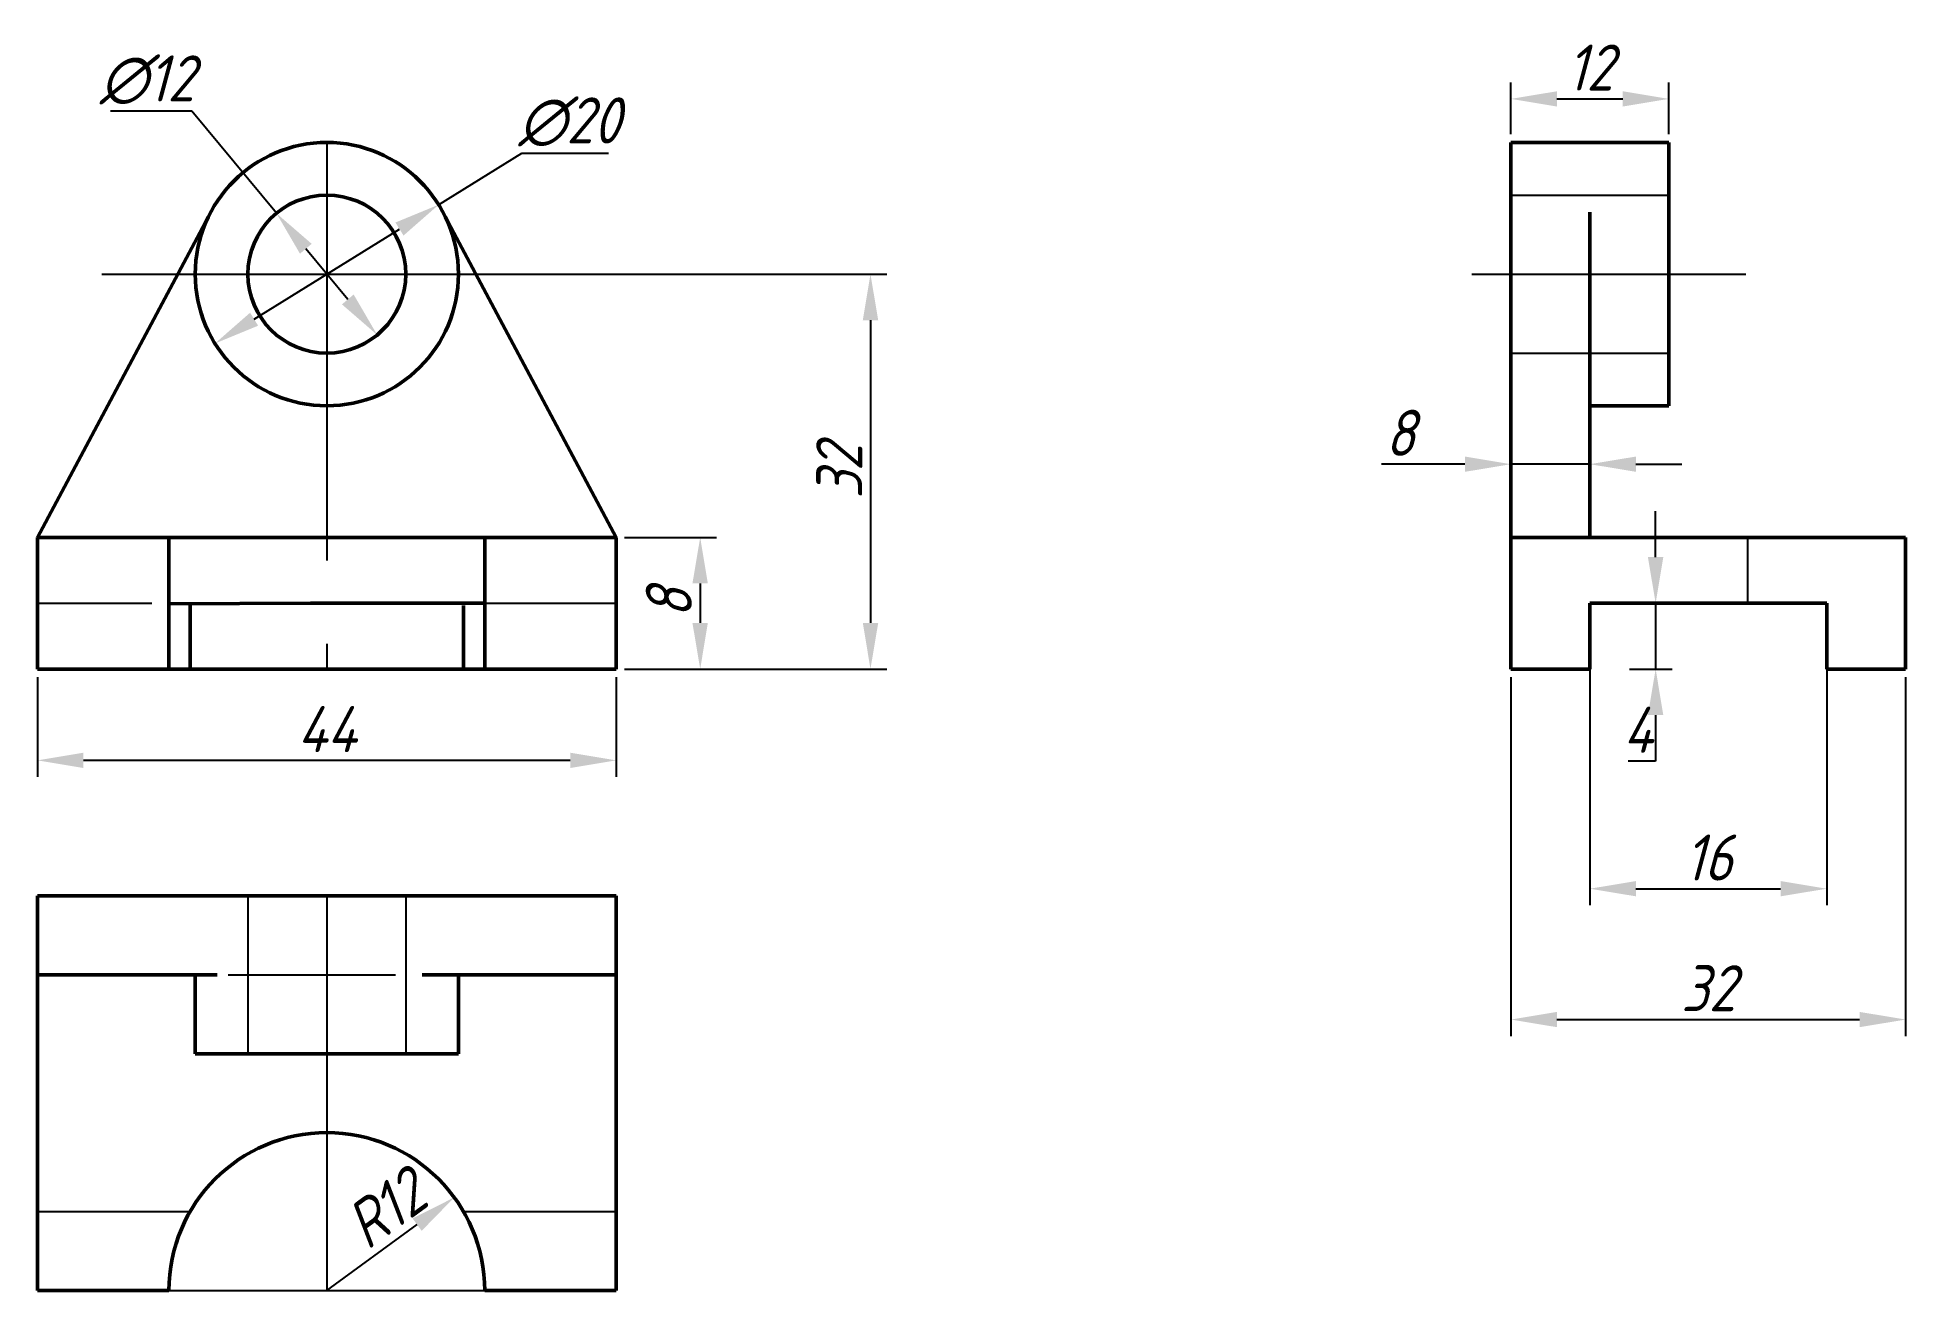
# Model space of a CAD drawing. Header units: millimetres. Extents: x 28 to 214, y 83 to 422.
# Drawn here: x 28 to 170, y 82.8 to 178 of the extents above; entities outside this region: 3.
import ezdxf

# ---------------------------------------------------------------- set-up
doc = ezdxf.new("R2010")
doc.units = ezdxf.units.MM
doc.linetypes.add('CENTER', pattern=[50.8, 31.75, -6.35, 6.35, -6.35])
doc.linetypes.add('DASHED', pattern=[19.05, 12.7, -6.35])
for name, color, linetype in [('尺寸标线', 3, 'Continuous'), ('点画线', 1, 'CENTER'), ('虚线', 2, 'DASHED')]:
    doc.layers.add(name, color=color, linetype=linetype)
doc.layers.add('粗实线', color=7, linetype='Continuous', lineweight=50)
doc.styles.add('工程字', font='gbeitc.shx', dxfattribs={"height": 3.5, "bigfont": 'gbcbig.shx'})
doc.dimstyles.new('ISO-25', dxfattribs={"dimtxt": 3.5, "dimasz": 3.5, "dimexe": 1.25, "dimexo": 0.625, "dimtad": 1, "dimtoh": 1, "dimrnd": 4, "dimdsep": 46, "dimtxsty": '工程字', "dimcen": 2.5, "dimadec": 0, "dimazin": 0, "dimtfac": 1, "dimtmove": 0, "dimatfit": 2, "dimfxl": 1, "dimarcsym": 0})

# ---------------------------------------------------------------- blocks, each defined once
blk = doc.blocks.new('*D1')
at = {"layer": 'Defpoints', "color": 0, "transparency": 16777216}
for p in [(28, 130), (72, 130), (28, 123.06)]:
    blk.add_point(p, dxfattribs=at)
at = {"layer": '尺寸标线', "color": 0, "lineweight": -2, "transparency": 16777216}
for p, q in [((28, 129.38), (28, 121.81)), ((72, 129.38), (72, 121.81)), ((68.5, 123.06), (31.5, 123.06))]:
    blk.add_line(p, q, dxfattribs=at)
at = {"layer": '尺寸标线', "color": 0, "transparency": 16777216}
for points in [[(31.5, 123.64), (31.5, 122.48), (28, 123.06)], [(68.5, 123.64), (68.5, 122.48), (72, 123.06)]]:
    blk.add_solid(points, dxfattribs=at)
at = {"layer": '尺寸标线', "color": 0, "transparency": 16777216, "insert": (50, 125.43), "char_height": 3.5, "attachment_point": 5, "style": '工程字'}
blk.add_mtext('44', dxfattribs=at)
blk = doc.blocks.new('*D2')
at = {"layer": 'Defpoints', "color": 0, "transparency": 16777216}
for p in [(72, 140), (72, 130), (78.38, 130)]:
    blk.add_point(p, dxfattribs=at)
at = {"layer": '尺寸标线', "color": 0, "lineweight": -2, "transparency": 16777216}
for p, q in [((72.62, 140), (79.63, 140)), ((78.38, 136.5), (78.38, 133.5)), ((72.62, 130), (79.63, 130))]:
    blk.add_line(p, q, dxfattribs=at)
at = {"layer": '尺寸标线', "color": 0, "transparency": 16777216}
for points in [[(77.79, 136.5), (78.96, 136.5), (78.38, 140)], [(77.79, 133.5), (78.96, 133.5), (78.38, 130)]]:
    blk.add_solid(points, dxfattribs=at)
at = {"layer": '尺寸标线', "color": 0, "transparency": 16777216, "insert": (76, 135), "char_height": 3.5, "attachment_point": 5, "rotation": 90, "style": '工程字'}
blk.add_mtext('8', dxfattribs=at)
blk = doc.blocks.new('*D3')
at = {"layer": 'Defpoints', "color": 0, "transparency": 16777216}
for p in [(50, 160), (72, 130), (91.32, 130)]:
    blk.add_point(p, dxfattribs=at)
at = {"layer": '尺寸标线', "color": 0, "lineweight": -2, "transparency": 16777216}
for p, q in [((50.62, 160), (92.57, 160)), ((91.32, 156.5), (91.32, 133.5)), ((72.62, 130), (92.57, 130))]:
    blk.add_line(p, q, dxfattribs=at)
at = {"layer": '尺寸标线', "color": 0, "transparency": 16777216}
for points in [[(90.74, 156.5), (91.91, 156.5), (91.32, 160)], [(90.74, 133.5), (91.91, 133.5), (91.32, 130)]]:
    blk.add_solid(points, dxfattribs=at)
at = {"layer": '尺寸标线', "color": 0, "transparency": 16777216, "insert": (88.95, 145), "char_height": 3.5, "attachment_point": 5, "rotation": 90, "style": '工程字'}
blk.add_mtext('32', dxfattribs=at)
blk = doc.blocks.new('*D4')
at = {"layer": 'Defpoints', "color": 0, "transparency": 16777216}
for p in [(152, 173.31), (140, 170), (152, 170)]:
    blk.add_point(p, dxfattribs=at)
at = {"layer": '尺寸标线', "color": 0, "lineweight": -2, "transparency": 16777216}
for p, q in [((140, 170.62), (140, 174.56)), ((143.5, 173.31), (148.5, 173.31)), ((152, 170.62), (152, 174.56))]:
    blk.add_line(p, q, dxfattribs=at)
at = {"layer": '尺寸标线', "color": 0, "transparency": 16777216}
for points in [[(143.5, 173.89), (143.5, 172.73), (140, 173.31)], [(148.5, 173.89), (148.5, 172.73), (152, 173.31)]]:
    blk.add_solid(points, dxfattribs=at)
at = {"layer": '尺寸标线', "color": 0, "transparency": 16777216, "insert": (146, 175.69), "char_height": 3.5, "attachment_point": 5, "style": '工程字'}
blk.add_mtext('12', dxfattribs=at)
blk = doc.blocks.new('*D5')
at = {"layer": 'Defpoints', "color": 0, "transparency": 16777216}
for p in [(140, 150), (140, 145.56), (146, 144.06)]:
    blk.add_point(p, dxfattribs=at)
at = {"layer": '尺寸标线', "color": 0, "lineweight": -2, "transparency": 16777216}
for p, q in [((140, 149.38), (140, 144.31)), ((146, 144.68), (146, 146.81)), ((136.5, 145.56), (130.15, 145.56)), ((146, 145.56), (140, 145.56)), ((149.5, 145.56), (153, 145.56))]:
    blk.add_line(p, q, dxfattribs=at)
at = {"layer": '尺寸标线', "color": 0, "transparency": 16777216}
for points in [[(136.5, 146.14), (136.5, 144.98), (140, 145.56)], [(149.5, 146.14), (149.5, 144.98), (146, 145.56)]]:
    blk.add_solid(points, dxfattribs=at)
at = {"layer": '尺寸标线', "color": 0, "transparency": 16777216, "insert": (131.57, 147.94), "char_height": 3.5, "attachment_point": 5, "style": '工程字'}
blk.add_mtext('8', dxfattribs=at)
blk = doc.blocks.new('*D6')
at = {"layer": 'Defpoints', "color": 0, "transparency": 16777216}
for p in [(148.37, 135), (148.37, 130), (151, 130)]:
    blk.add_point(p, dxfattribs=at)
at = {"layer": '尺寸标线', "color": 0, "lineweight": -2, "transparency": 16777216}
for p, q in [((151, 138.5), (151, 142)), ((149, 135), (152.25, 135)), ((151, 135), (151, 130)), ((149, 130), (152.25, 130)), ((151, 126.5), (151, 123)), ((151, 123), (148.91, 123))]:
    blk.add_line(p, q, dxfattribs=at)
at = {"layer": '尺寸标线', "color": 0, "transparency": 16777216}
for points in [[(150.41, 138.5), (151.58, 138.5), (151, 135)], [(150.41, 126.5), (151.58, 126.5), (151, 130)]]:
    blk.add_solid(points, dxfattribs=at)
at = {"layer": '尺寸标线', "color": 0, "transparency": 16777216, "insert": (149.64, 125.38), "char_height": 3.5, "attachment_point": 5, "style": '工程字'}
blk.add_mtext('4', dxfattribs=at)
blk = doc.blocks.new('*D7')
at = {"layer": 'Defpoints', "color": 0, "transparency": 16777216}
for p in [(146, 132.5), (164, 132.5), (164, 113.31)]:
    blk.add_point(p, dxfattribs=at)
at = {"layer": '尺寸标线', "color": 0, "lineweight": -2, "transparency": 16777216}
for p, q in [((146, 131.88), (146, 112.06)), ((164, 131.88), (164, 112.06)), ((149.5, 113.31), (160.5, 113.31))]:
    blk.add_line(p, q, dxfattribs=at)
at = {"layer": '尺寸标线', "color": 0, "transparency": 16777216}
for points in [[(149.5, 113.89), (149.5, 112.73), (146, 113.31)], [(160.5, 113.89), (160.5, 112.73), (164, 113.31)]]:
    blk.add_solid(points, dxfattribs=at)
at = {"layer": '尺寸标线', "color": 0, "transparency": 16777216, "insert": (155, 115.68), "char_height": 3.5, "attachment_point": 5, "style": '工程字'}
blk.add_mtext('16', dxfattribs=at)
blk = doc.blocks.new('*D8')
at = {"layer": 'Defpoints', "color": 0, "transparency": 16777216}
for p in [(140, 130), (170, 130), (170, 103.37)]:
    blk.add_point(p, dxfattribs=at)
at = {"layer": '尺寸标线', "color": 0, "lineweight": -2, "transparency": 16777216}
for p, q in [((140, 129.38), (140, 102.12)), ((170, 129.38), (170, 102.12)), ((143.5, 103.37), (166.5, 103.37))]:
    blk.add_line(p, q, dxfattribs=at)
at = {"layer": '尺寸标线', "color": 0, "transparency": 16777216}
for points in [[(143.5, 103.95), (143.5, 102.79), (140, 103.37)], [(166.5, 103.95), (166.5, 102.79), (170, 103.37)]]:
    blk.add_solid(points, dxfattribs=at)
at = {"layer": '尺寸标线', "color": 0, "transparency": 16777216, "insert": (155, 105.75), "char_height": 3.5, "attachment_point": 5, "style": '工程字'}
blk.add_mtext('32', dxfattribs=at)
blk = doc.blocks.new('*D9')
at = {"layer": 'Defpoints', "color": 0, "transparency": 16777216}
for p in [(46.17, 164.62), (53.83, 155.38)]:
    blk.add_point(p, dxfattribs=at)
at = {"layer": '尺寸标线', "color": 0, "lineweight": -2, "transparency": 16777216}
for p, q in [((39.74, 172.37), (33.57, 172.37)), ((46.17, 164.62), (39.74, 172.37)), ((51.6, 158.08), (48.4, 161.92))]:
    blk.add_line(p, q, dxfattribs=at)
at = {"layer": '尺寸标线', "color": 0, "transparency": 16777216}
for points in [[(48.85, 162.3), (47.96, 161.55), (46.17, 164.62)], [(52.04, 158.45), (51.15, 157.7), (53.83, 155.38)]]:
    blk.add_solid(points, dxfattribs=at)
at = {"layer": '尺寸标线', "color": 0, "transparency": 16777216, "insert": (36.34, 174.75), "char_height": 3.5, "attachment_point": 5, "style": '工程字'}
blk.add_mtext('∅12', dxfattribs=at)
blk = doc.blocks.new('*D10')
at = {"layer": 'Defpoints', "color": 0, "transparency": 16777216}
for p in [(58.5, 165.27), (41.5, 154.73)]:
    blk.add_point(p, dxfattribs=at)
at = {"layer": '尺寸标线', "color": 0, "lineweight": -2, "transparency": 16777216}
for p, q in [((58.5, 165.27), (64.82, 169.19)), ((64.82, 169.19), (71.42, 169.19)), ((44.48, 156.58), (55.52, 163.42))]:
    blk.add_line(p, q, dxfattribs=at)
at = {"layer": '尺寸标线', "color": 0, "transparency": 16777216}
for points in [[(55.22, 163.92), (55.83, 162.93), (58.5, 165.27)], [(44.17, 157.07), (44.78, 156.08), (41.5, 154.73)]]:
    blk.add_solid(points, dxfattribs=at)
at = {"layer": '尺寸标线', "color": 0, "transparency": 16777216, "insert": (68.43, 171.56), "char_height": 3.5, "attachment_point": 5, "style": '工程字'}
blk.add_mtext('∅20', dxfattribs=at)
blk = doc.blocks.new('*D11')
at = {"layer": 'Defpoints', "color": 0, "transparency": 16777216}
for p in [(59.69, 89.86), (50, 82.78)]:
    blk.add_point(p, dxfattribs=at)
at = {"layer": '尺寸标线', "color": 0, "lineweight": -2, "transparency": 16777216}
blk.add_line((50, 82.78), (56.86, 87.79), dxfattribs=at)
at = {"layer": '尺寸标线', "color": 0, "transparency": 16777216}
blk.add_solid([(56.52, 88.26), (57.21, 87.32), (59.69, 89.86)], dxfattribs=at)
at = {"layer": '尺寸标线', "color": 0, "transparency": 16777216, "insert": (54.46, 88.98), "char_height": 3.5, "attachment_point": 5, "rotation": 36.1449, "style": '工程字'}
blk.add_mtext('R12', dxfattribs=at)

msp = doc.modelspace()

# ---------------------------------------------------------------- linework, layer by layer
at = {"layer": '点画线'}
for p, q in [((50, 170), (50, 130)), ((32.907, 160), (71.35, 160)), ((137.024, 160), (157.847, 160)), ((50, 112.778), (50, 82.778)), ((38, 82.778), (62, 82.778))]:
    msp.add_line(p, q, dxfattribs=at)
at = {"layer": '粗实线'}
for p, q in [((49.648, 422.026), (214.356, 422.026)), ((49.648, 422.026), (214.356, 422.026)), ((49.648, 422.026), (214.356, 422.026)), ((140, 130), (140, 170)), ((140, 170), (152, 170)), ((152, 150), (152, 170)), ((28, 140), (41.176, 164.706)), ((72, 140), (58.824, 164.706)), ((146, 140), (146, 164.706)), ((146, 150), (152, 150)), ((28, 140), (72, 140)), ((28, 140), (28, 130)), ((38, 130), (38, 140)), ((62, 130), (62, 140)), ((72, 140), (72, 130)), ((140, 140), (170, 140)), ((170, 130), (170, 140)), ((38, 134.951), (48.769, 135)), ((39.608, 130), (39.608, 134.951)), ((48.769, 135), (56.03, 135)), ((48.769, 135), (62, 135)), ((146, 135), (164, 135)), ((146, 130), (146, 135)), ((164, 130), (164, 135)), ((60.392, 130), (60.392, 134.834)), ((28, 130), (72, 130)), ((140, 130), (146, 130)), ((164, 130), (170, 130)), ((28, 112.778), (41.602, 112.778)), ((28, 112.778), (28, 82.778)), ((41.602, 112.778), (72, 112.778)), ((72, 112.778), (72, 82.778)), ((28, 106.778), (41.666, 106.778)), ((40, 106.778), (40, 100.778)), ((57.255, 106.778), (72, 106.778)), ((60, 106.778), (60, 100.778)), ((40, 100.778), (60, 100.778)), ((28, 82.778), (38, 82.778)), ((62, 82.778), (72, 82.778))]:
    msp.add_line(p, q, dxfattribs=at)
for radius in [10, 6]:
    msp.add_circle((50, 160), radius, dxfattribs=at)
msp.add_arc((50, 82.778), 12, 0, 180, dxfattribs=at)
at = {"layer": '虚线'}
for p, q in [((140, 166), (152, 166)), ((140, 154), (152, 154)), ((158, 135), (158, 140)), ((28, 135), (36.705, 135)), ((59.213, 135), (72, 135)), ((44, 112.778), (44, 100.778)), ((56, 112.778), (56, 100.778)), ((42.51, 106.778), (56.413, 106.778)), ((28, 88.778), (39.608, 88.778)), ((60.392, 88.778), (72, 88.778))]:
    msp.add_line(p, q, dxfattribs=at)

# ---------------------------------------------------------------- dimensions: what is measured, and where the dimension line sits
at = {"layer": '尺寸标线'}
for base, p1, p2, picture, middle in [((152, 173.311), (140, 170), (152, 170), '*D4', (146, 175.686)), ((140, 145.56), (146, 144.06), (140, 150), '*D5', (131.573, 147.935)), ((164, 113.309), (146, 132.5), (164, 132.5), '*D7', (155, 115.684)), ((28, 123.059), (72, 130), (28, 130), '*D1', (50, 125.434)), ((170, 103.371), (140, 130), (170, 130), '*D8', (155, 105.746))]:
    dim = msp.add_linear_dim(base=base, p1=p1, p2=p2, dimstyle='ISO-25', dxfattribs=at)
    dim.commit()
    dim.dimension.update_dxf_attribs({"geometry": picture, "text_midpoint": middle})
for p1, p2, picture, middle in [((53.83, 155.381), (46.17, 164.619), '*D9', (36.343, 172.374)), ((41.501, 154.731), (58.499, 165.269), '*D10', (68.432, 169.186))]:
    dim = msp.add_diameter_dim_2p(p1=p1, p2=p2, dimstyle='ISO-25', dxfattribs=at)
    dim.commit()
    dim.dimension.update_dxf_attribs({"geometry": picture, "text_midpoint": middle, "dimtype": 163})
for base, p1, p2, picture, middle in [((91.325, 130), (50, 160), (72, 130), '*D3', (88.95, 145)), ((150.997, 130), (148.37, 135), (148.37, 130), '*D6', (149.643, 125.375)), ((78.377, 130), (72, 140), (72, 130), '*D2', (76.002, 135))]:
    dim = msp.add_linear_dim(base=base, p1=p1, p2=p2, angle=90, dimstyle='ISO-25', dxfattribs=at)
    dim.commit()
    dim.dimension.update_dxf_attribs({"geometry": picture, "text_midpoint": middle})
dim = msp.add_radius_dim(center=(50, 82.778), mpoint=(59.69, 89.856), dimstyle='ISO-25', dxfattribs=at)
dim.commit()
dim.dimension.update_dxf_attribs({"geometry": '*D11', "text_midpoint": (55.859, 87.057), "dimtype": 164})

doc.saveas('drawing.dxf')
